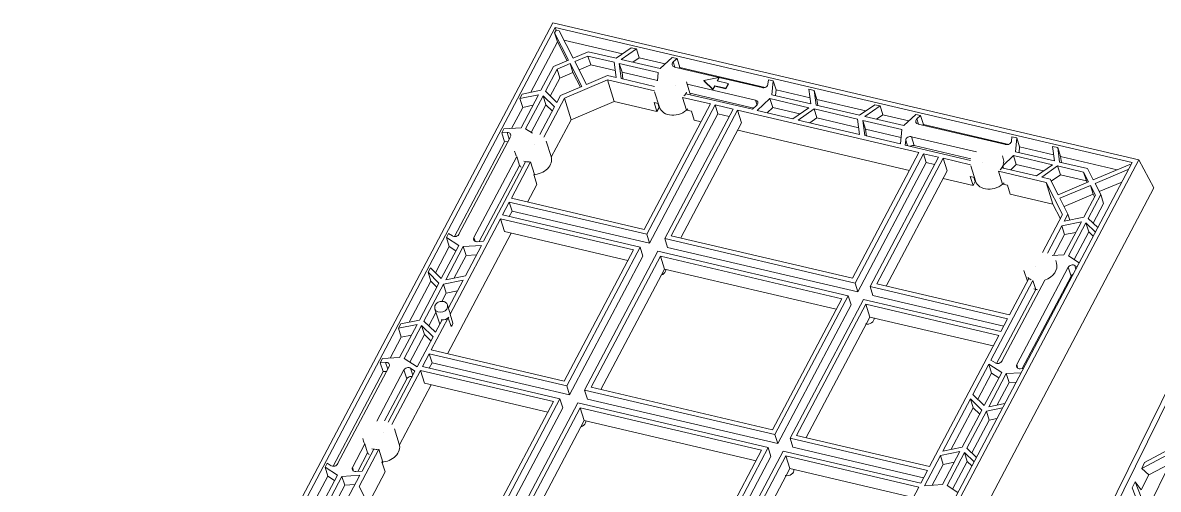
# Model space of a CAD drawing. Extents: x 4116 to 5931, y -3683 to -1260.
# Drawn here: x 4794.5 to 5067.9, y -1380.9 to -1268.4 of the extents above; entities that cross this region are included whole.
import ezdxf

# ---------------------------------------------------------------- set-up
doc = ezdxf.new("R2010")
doc.units = 0
doc.header["$MEASUREMENT"] = 0
doc.layers.get('0').update_dxf_attribs({"true_color": 0xffffff})
doc.layers.add('61', color=7, linetype='Continuous', true_color=0xffffff)

# ---------------------------------------------------------------- blocks, each defined once
blk = doc.blocks.new('u15')
at = {"layer": '61', "color": 7, "linetype": 'Continuous', "lineweight": 13}
for p, q in [((0.28, 151.9), (-132.61, -118.36)), ((0.89, 150.35), (-130.75, -117.37)), ((-46.12, 51.17), (-33.82, 57.72)), ((-34.54, 56.26), (-46.83, 49.72)), ((-46.83, 49.72), (-46.12, 51.17)), ((-45.15, 48.13), (-46.83, 49.72)), ((-45.26, 40.24), (-40.05, 50.84)), ((-45.15, 48.13), (-40.05, 50.84)), ((-49.12, 45.06), (-48.41, 46.51)), ((-48.41, 46.51), (-46.93, 44.51)), ((-48.41, 46.51), (-44.39, 36.23)), ((-46.93, 44.51), (-45.15, 48.13)), ((-45.1, 34.77), (-49.12, 45.06))]:
    blk.add_line(p, q, dxfattribs=at)
blk = doc.blocks.new('u16')
at = {"layer": '61', "color": 7, "linetype": 'Continuous', "lineweight": 13}
for p, q in [((-132.68, -98.48), (-5.08, 143.24)), ((136.03, 110.19), (-5.08, 143.24)), ((-4.47, 142.05), (-131.1, -97.81)), ((-4.63, 140.78), (-4.28, 141.44)), ((-3.95, 138.64), (-4.63, 140.78)), ((-4.63, 140.78), (-1.29, 134.22)), ((-4.47, 142.05), (-4.28, 141.44)), ((134.44, 109.52), (-4.47, 142.05)), ((-4.28, 141.44), (-3.51, 141.26)), ((-0.17, 134.69), (-3.51, 141.26)), ((-10.38, 126.46), (-3.95, 138.64)), ((-1.63, 134.07), (-3.95, 138.64)), ((11.69, 135.71), (-2.36, 139)), ((10.18, 134.66), (13.83, 137.2)), ((11.44, 134.36), (15.09, 136.9)), ((13.83, 137.2), (15.09, 136.9)), ((15.09, 136.9), (15.76, 134.76)), ((-4.92, 132.67), (-1.29, 134.22)), ((-0.17, 134.69), (3.46, 136.23)), ((3.42, 135.2), (0.26, 133.85)), ((3.42, 135.2), (9.69, 133.73)), ((4.09, 133.05), (3.42, 135.2)), ((10.18, 134.66), (3.46, 136.23)), ((11.44, 134.36), (20.81, 132.17)), ((14.25, 133.7), (15.76, 134.76)), ((22, 133.29), (15.76, 134.76)), ((20.81, 132.17), (23.69, 134.89)), ((23.69, 134.89), (24.86, 134.62)), ((23.96, 133.77), (24.86, 134.62)), ((24.86, 134.62), (25.53, 132.47)), ((-4.92, 132.67), (-7.93, 126.96)), ((-6.84, 126.7), (-4.03, 132.03)), ((-0.86, 133.38), (-4.03, 132.03)), ((-4.03, 132.03), (-3.35, 129.88)), ((-0.86, 133.38), (-0.19, 131.23)), ((-0.86, 133.38), (1.93, 127.89)), ((3.05, 128.36), (0.26, 133.85)), ((1.27, 131.85), (4.09, 133.05)), ((9.96, 131.68), (4.09, 133.05)), ((10.17, 130.05), (9.69, 133.73)), ((10.95, 133.43), (11.62, 131.29)), ((20.32, 131.24), (10.95, 133.43)), ((11.43, 129.76), (10.95, 133.43)), ((11.83, 129.66), (11.62, 131.29)), ((20.14, 129.29), (11.62, 131.29)), ((20.14, 129.26), (20.32, 131.24)), ((23.96, 133.77), (24.34, 132.53)), ((45.38, 127.6), (24.26, 132.55)), ((25.35, 132.29), (25.53, 132.47)), ((46.08, 127.66), (25.53, 132.47)), ((-3.35, 129.88), (-5.65, 125.54)), ((-3.35, 129.88), (-0.19, 131.23)), ((-2.27, 125.08), (8.1, 129.49)), ((1.58, 127.74), (-0.19, 131.23)), ((8.14, 130.53), (3.05, 128.36)), ((19.4, 126.85), (8.1, 129.49)), ((8.1, 129.49), (9.74, 124.27)), ((8.14, 130.53), (10.17, 130.05)), ((11.43, 129.76), (19.43, 127.88)), ((27.97, 126.22), (27.1, 128.98)), ((34.94, 130.03), (31.34, 129.3)), ((31.38, 129.17), (31.34, 129.3)), ((31.34, 129.3), (33.46, 127.22)), ((31.38, 129.17), (33.5, 127.1)), ((34.5, 129.2), (34.94, 130.03)), ((37.19, 128.57), (34.5, 129.2)), ((34.59, 129.17), (34.98, 129.91)), ((34.98, 129.91), (34.94, 130.03)), ((36.59, 127.42), (37.19, 128.57)), ((37.23, 128.44), (37.19, 128.57)), ((46.76, 128.43), (46.85, 129.46)), ((46.85, 129.46), (48.02, 129.19)), ((47.72, 125.87), (48.02, 129.19)), ((48.69, 127.04), (48.02, 129.19)), ((-12.97, 124.98), (-12.41, 126.05)), ((-12.97, 124.98), (-8.5, 125.89)), ((-12.7, 117.93), (-8.5, 125.89)), ((-12.41, 126.05), (-7.93, 126.96)), ((-6.84, 126.7), (-4.07, 124)), ((1.93, 127.89), (-3.16, 125.72)), ((19.47, 126.59), (20.62, 122.91)), ((26.94, 126.12), (43.03, 122.36)), ((43.77, 124.56), (27.28, 128.42)), ((27.95, 126.27), (43.36, 122.67)), ((33.46, 127.22), (33.9, 128.05)), ((33.5, 127.1), (33.46, 127.22)), ((33.5, 127.1), (33.94, 127.93)), ((36.59, 127.42), (33.9, 128.05)), ((33.94, 127.93), (33.9, 128.05)), ((36.62, 127.3), (33.94, 127.93)), ((36.62, 127.3), (36.59, 127.42)), ((37.23, 128.44), (36.62, 127.3)), ((47.72, 125.87), (57.08, 123.67)), ((48.56, 125.67), (48.69, 127.04)), ((56.89, 125.12), (48.69, 127.04)), ((57.08, 123.67), (56.62, 127.18)), ((56.62, 127.18), (57.89, 126.88)), ((58.56, 124.73), (57.89, 126.88)), ((58.34, 123.38), (57.89, 126.88)), ((-12.3, 122.83), (-12.97, 124.98)), ((-12.3, 122.83), (-9.85, 123.33)), ((-7.41, 125.63), (-11.61, 117.67)), ((-6.73, 123.48), (-10.26, 116.8)), ((-6.73, 123.48), (-7.41, 125.63)), ((-7.41, 125.63), (-4.64, 122.93)), ((-2.27, 125.08), (-7.25, 115.66)), ((-6.73, 123.48), (-5.16, 121.94)), ((-4.07, 124), (-3.16, 125.72)), ((-0.64, 119.86), (-2.27, 125.08)), ((9.74, 124.27), (-0.64, 119.86)), ((9.74, 124.27), (20.03, 121.86)), ((32.95, 123.67), (16.98, 93.42)), ((34.04, 123.42), (17.58, 92.24)), ((20.03, 121.86), (19.36, 124.01)), ((19.36, 124.01), (20.35, 123.78)), ((20.2, 123.81), (20.52, 122.79)), ((32.95, 123.67), (26.2, 125.25)), ((26.2, 125.25), (27.16, 122.19)), ((38.35, 122.41), (34.04, 123.42)), ((34.71, 121.27), (34.04, 123.42)), ((43.03, 122.36), (44.07, 123.34)), ((44.13, 123.4), (43.77, 124.56)), ((44.19, 122.08), (47.22, 124.94)), ((56.59, 122.75), (47.22, 124.94)), ((47.9, 122.79), (47.22, 124.94)), ((58.34, 123.38), (68.82, 120.92)), ((70.33, 121.98), (58.56, 124.73)), ((58.75, 123.28), (58.56, 124.73)), ((68.82, 120.92), (72.47, 123.47)), ((70.08, 120.63), (73.73, 123.17)), ((72.47, 123.47), (73.73, 123.17)), ((73.73, 123.17), (74.4, 121.02)), ((-14.96, 117.78), (-12.3, 122.83)), ((-8.15, 116.27), (-4.64, 122.93)), ((34.71, 121.27), (18.25, 90.09)), ((20.52, 122.79), (20.03, 121.86)), ((21.89, 91.23), (38.35, 122.41)), ((39.44, 122.15), (23.47, 91.9)), ((27.16, 122.19), (28.31, 121.91)), ((28.31, 121.91), (28.99, 119.77)), ((34.71, 121.27), (37.41, 120.64)), ((40.4, 119.08), (39.44, 122.15)), ((83.08, 111.93), (39.44, 122.15)), ((44.19, 122.08), (52.76, 120.08)), ((46.56, 121.53), (47.9, 122.79)), ((54.45, 121.26), (47.9, 122.79)), ((52.76, 120.08), (56.59, 122.75)), ((54.02, 119.78), (57.85, 122.45)), ((58.53, 120.3), (57.85, 122.45)), ((68.33, 120), (57.85, 122.45)), ((79.45, 118.44), (70.08, 120.63)), ((72.89, 119.97), (74.4, 121.02)), ((80.64, 119.56), (74.4, 121.02)), ((79.45, 118.44), (82.34, 121.15)), ((82.34, 121.15), (83.5, 120.88)), ((82.6, 120.03), (83.5, 120.88)), ((83.5, 120.88), (84.17, 118.73)), ((-17.36, 116.67), (-16.84, 117.66)), ((-16.84, 117.66), (-12.7, 117.93)), ((-11.61, 117.67), (-9.97, 116.61)), ((-5.42, 110.8), (-0.64, 119.86)), ((40.4, 119.08), (25.77, 91.36)), ((28.99, 119.77), (30.68, 119.37)), ((54.02, 119.78), (68.81, 116.32)), ((56.83, 119.12), (58.53, 120.3)), ((58.53, 120.3), (68.6, 117.94)), ((68.81, 116.32), (68.33, 120)), ((69.59, 119.7), (78.96, 117.51)), ((69.59, 119.7), (70.27, 117.55)), ((70.07, 116.02), (69.59, 119.7)), ((82.99, 118.8), (82.6, 120.03)), ((82.9, 118.82), (104.02, 113.87)), ((83.99, 118.56), (84.17, 118.73)), ((104.72, 113.92), (84.17, 118.73)), ((-15.24, 115.76), (-27.64, 92.28)), ((-17.36, 116.67), (-16.07, 116.75)), ((-16.68, 114.52), (-17.36, 116.67)), ((-15.57, 115.15), (-16.07, 116.75)), ((39.47, 117.31), (80.81, 107.63)), ((70.07, 116.02), (78.64, 114.01)), ((70.48, 115.93), (70.27, 117.55)), ((70.27, 117.55), (78.78, 115.56)), ((78.64, 114.01), (78.96, 117.51)), ((79.8, 113.74), (79.91, 114.95)), ((79.91, 114.95), (80.33, 113.62)), ((81.97, 113.62), (81.29, 115.77)), ((81.29, 115.77), (96.94, 112.11)), ((105.4, 114.69), (105.5, 115.73)), ((105.5, 115.73), (106.66, 115.46)), ((106.36, 112.13), (106.66, 115.46)), ((107.33, 113.31), (106.66, 115.46)), ((-28.73, 91.71), (-16.68, 114.52)), ((-16.68, 114.52), (-15.87, 114.57)), ((-14.26, 112.26), (-14.06, 111.64)), ((-5.47, 110.96), (-6.62, 114.65)), ((79.8, 113.74), (95.53, 110.06)), ((95.63, 110.42), (81.97, 113.62)), ((115.72, 109.94), (106.36, 112.13)), ((107.21, 111.93), (107.33, 113.31)), ((115.53, 111.39), (107.33, 113.31)), ((115.72, 109.94), (115.27, 113.44)), ((115.27, 113.44), (116.53, 113.15)), ((117.2, 111), (116.53, 113.15)), ((116.98, 109.64), (116.53, 113.15)), ((-13.74, 110.99), (-24.05, 91.45)), ((-21.73, 90.55), (-11.6, 109.74)), ((-10.39, 109.7), (-15.03, 100.92)), ((-13.07, 108.84), (-13.74, 110.99)), ((-9.43, 106.63), (-10.39, 109.7)), ((7.82, -130.35), (134.44, 109.52)), ((8.42, -131.53), (136.03, 110.19)), ((83.08, 111.93), (67.11, 81.68)), ((84.18, 111.67), (67.72, 80.49)), ((84.85, 109.53), (68.39, 78.34)), ((71.35, 79.64), (87.81, 110.82)), ((88.9, 110.57), (72.93, 80.31)), ((84.85, 109.53), (84.18, 111.67)), ((87.81, 110.82), (84.18, 111.67)), ((84.85, 109.53), (86.88, 109.05)), ((95.51, 109.02), (88.9, 110.57)), ((88.9, 110.57), (89.87, 107.5)), ((103.4, 110.55), (103.2, 111.16)), ((103.28, 108.77), (105.87, 111.2)), ((105.87, 111.2), (106.54, 109.06)), ((105.87, 111.2), (115.23, 109.01)), ((116.98, 109.64), (123.71, 108.07)), ((130.84, 107.8), (117.2, 111)), ((117.39, 109.55), (117.2, 111)), ((136.03, 110.19), (139.69, 103.41)), ((-22.76, 90.48), (-13.07, 108.84)), ((89.87, 107.5), (75.23, 79.78)), ((95.57, 108.77), (96.72, 105.09)), ((113.75, 104.75), (102.3, 107.43)), ((102.3, 107.43), (103.26, 104.36)), ((103.04, 108.3), (111.4, 106.34)), ((103.28, 108.77), (103.46, 108.2)), ((105.2, 107.79), (106.54, 109.06)), ((106.54, 109.06), (113.09, 107.52)), ((111.4, 106.34), (115.23, 109.01)), ((112.66, 106.05), (116.49, 108.72)), ((117.17, 106.57), (116.49, 108.72)), ((122.76, 107.25), (116.49, 108.72)), ((122.76, 107.25), (123.97, 104.88)), ((123.44, 105.1), (122.76, 107.25)), ((125.09, 105.36), (123.71, 108.07)), ((125.09, 105.36), (133.86, 109.09)), ((133.62, 107.97), (125.51, 104.52)), ((133.86, 109.09), (134.18, 109.01)), ((-11.12, 100), (-8.88, 104.26)), ((-9.55, 106.41), (-9.43, 106.63)), ((-8.88, 104.26), (-9.55, 106.41)), ((88.93, 105.73), (96.13, 104.04)), ((96.13, 104.04), (95.46, 106.19)), ((95.46, 106.19), (96.45, 105.96)), ((96.62, 104.97), (96.13, 104.04)), ((96.3, 105.99), (96.62, 104.97)), ((96.56, 105.19), (96.68, 105.24)), ((103.26, 104.36), (104.41, 104.09)), ((104.41, 104.09), (105.09, 101.94)), ((112.66, 106.05), (114.69, 105.57)), ((115.38, 99.53), (113.75, 104.75)), ((113.75, 104.75), (117.7, 96.98)), ((116.63, 101.76), (114.69, 105.57)), ((114.97, 105.03), (117.17, 106.57)), ((116.63, 101.76), (123.97, 104.88)), ((124.39, 104.04), (117.05, 100.92)), ((117.17, 106.57), (123.44, 105.1)), ((123.62, 104.73), (123.44, 105.1)), ((124.39, 104.04), (125.6, 101.67)), ((124.39, 104.04), (125.07, 101.89)), ((126.89, 101.8), (125.51, 104.52)), ((126.53, 102.52), (131.97, 104.83)), ((11.24, -139.92), (139.69, 103.41)), ((105.09, 101.94), (115.38, 99.53)), ((118.07, 98.92), (125.07, 101.89)), ((122.78, 96.35), (125.6, 101.67)), ((126.89, 101.8), (123.88, 96.09)), ((125.38, 101.27), (125.07, 101.89)), ((127.56, 99.65), (126.89, 101.8)), ((-15.52, 99.99), (-17.15, 96.9)), ((17.58, 92.24), (-15.52, 99.99)), ((-15.52, 99.99), (-14.85, 97.84)), ((16.98, 93.42), (-15.03, 100.92)), ((117.18, 96), (115.38, 99.53)), ((118.99, 97.11), (117.05, 100.92)), ((125.07, 94.92), (127.56, 99.65)), ((-17.64, 95.97), (-29.77, 72.99)), ((-16.68, 92.9), (-17.64, 95.97)), ((14.37, 88.47), (-17.64, 95.97)), ((-17.15, 96.9), (15.95, 89.15)), ((-15.54, 96.52), (-14.85, 97.84)), ((18.25, 90.09), (-14.85, 97.84)), ((112.89, 87.88), (117.7, 96.98)), ((118.99, 97.11), (118.08, 95.39)), ((122.78, 96.35), (118.08, 95.39)), ((119.45, 95.67), (118.99, 97.11)), ((126.17, 93.85), (123.88, 96.09)), ((117.52, 94.32), (114.03, 87.71)), ((122.22, 95.27), (117.52, 94.32)), ((118.19, 92.17), (117.52, 94.32)), ((118.01, 87.31), (122.22, 95.27)), ((123.31, 95.02), (119.11, 87.06)), ((123.98, 92.87), (123.31, 95.02)), ((125.6, 92.77), (123.31, 95.02)), ((-30.66, 91.46), (-30.14, 92.45)), ((-30.66, 91.46), (-27.69, 89.53)), ((-30.66, 91.46), (-29.99, 89.32)), ((-30.41, 63.47), (-15.07, 92.52)), ((-30.14, 92.45), (-29.21, 91.85)), ((-24.05, 91.45), (-23.77, 90.55)), ((-23.23, 90.45), (-21.73, 90.55)), ((13.03, 85.94), (-16.68, 92.9)), ((17.58, 92.24), (18.25, 90.09)), ((21.89, 91.23), (22.56, 89.08)), ((67.72, 80.49), (21.89, 91.23)), ((67.11, 81.68), (23.47, 91.9)), ((115.54, 87.15), (118.19, 92.17)), ((120.87, 92.71), (118.19, 92.17)), ((120.45, 86.18), (123.98, 92.87)), ((125.08, 91.79), (123.98, 92.87)), ((-33.33, 82.98), (-29.99, 89.32)), ((-31.89, 81.57), (-27.69, 89.53)), ((-26.6, 89.28), (-30.8, 81.31)), ((-29.99, 89.32), (-28.36, 88.26)), ((-26.6, 89.28), (-22.25, 89.56)), ((-26.6, 89.28), (-25.92, 87.13)), ((-26.1, 82.27), (-22.25, 89.56)), ((14.37, 88.47), (-2.31, 56.89)), ((15.95, 89.15), (-1.71, 55.7)), ((2.6, 54.69), (20.25, 88.14)), ((15.95, 89.15), (16.62, 87)), ((20.25, 88.14), (66.08, 77.4)), ((68.39, 78.34), (22.56, 89.08)), ((-25.92, 87.13), (-28.78, 81.73)), ((-25.92, 87.13), (-23.45, 87.29)), ((16.62, 87), (-1.03, 53.55)), ((20.86, 86.95), (4.18, 55.37)), ((21.82, 83.88), (20.86, 86.95)), ((64.5, 76.73), (20.86, 86.95)), ((118.01, 87.31), (115.19, 87.13)), ((116.23, 85.31), (116.04, 85.92)), ((121.7, 85.37), (119.11, 87.06)), ((-35.09, 83.08), (-34.53, 84.15)), ((-35.09, 83.08), (-32.46, 80.5)), ((-35.09, 83.08), (-34.42, 80.93)), ((-34.53, 84.15), (-31.89, 81.57)), ((-30.8, 81.31), (-26.1, 82.27)), ((21.82, 83.88), (6.48, 54.83)), ((63.17, 74.2), (21.82, 83.88)), ((119.05, 84.3), (106.66, 60.83)), ((119.73, 82.16), (107.96, 59.87)), ((108.4, 83.53), (109.22, 80.92)), ((119.05, 84.3), (119.73, 82.16)), ((121.17, 84.39), (120.63, 84.74)), ((120.9, 83.87), (120.63, 84.74)), ((-39.61, 71.09), (-34.42, 80.93)), ((-32.46, 80.5), (-37.16, 71.59)), ((-36.07, 71.33), (-31.37, 80.24)), ((-34.42, 80.93), (-32.98, 79.52)), ((-31.37, 80.24), (-26.67, 81.2)), ((-31.37, 80.24), (-30.69, 78.09)), ((-30.18, 74.54), (-26.67, 81.2)), ((67.72, 80.49), (68.39, 78.34)), ((104.45, 71.89), (71.35, 79.64)), ((71.35, 79.64), (72.02, 77.49)), ((104.94, 72.82), (72.93, 80.31)), ((110.56, 81.13), (100.42, 61.94)), ((113.39, 81.21), (103.08, 61.67)), ((104.94, 72.82), (109.58, 81.6)), ((111.23, 78.98), (110.56, 81.13)), ((-30.69, 78.09), (-31.76, 76.08)), ((-30.69, 78.09), (-28.02, 78.64)), ((64.5, 76.73), (47.83, 45.15)), ((66.08, 77.4), (48.43, 43.96)), ((66.08, 77.4), (66.76, 75.25)), ((103.51, 70.12), (72.02, 77.49)), ((101.8, 61.12), (111.23, 78.98)), ((-33.44, 74.24), (-32.29, 70.55)), ((-29.81, 73.36), (-30.39, 75.2)), ((66.76, 75.25), (49.1, 41.81)), ((52.07, 43.11), (69.72, 76.55)), ((70.32, 75.37), (53.65, 43.78)), ((69.72, 76.55), (102.82, 68.8)), ((102.33, 67.87), (70.32, 75.37)), ((71.28, 72.3), (70.32, 75.37)), ((-41.64, 70.68), (-37.16, 71.59)), ((-36.07, 71.33), (-33.3, 68.63)), ((-33.18, 73.39), (-34.88, 70.17)), ((-30.22, 72.14), (-34.32, 64.38)), ((-33.3, 68.63), (-31.72, 71.62)), ((-29.55, 69.99), (-30.22, 72.14)), ((-29.77, 72.99), (-29.1, 70.84)), ((71.28, 72.3), (55.95, 43.24)), ((100.99, 65.34), (71.28, 72.3)), ((102.82, 68.8), (104.45, 71.89)), ((-42.2, 69.61), (-41.64, 70.68)), ((-42.2, 69.61), (-37.73, 70.52)), ((-41.53, 67.46), (-42.2, 69.61)), ((-41.93, 62.56), (-37.73, 70.52)), ((-36.64, 70.26), (-40.84, 62.3)), ((-36.64, 70.26), (-33.87, 67.56)), ((-35.96, 68.11), (-36.64, 70.26)), ((-44.19, 62.41), (-41.53, 67.46)), ((-41.53, 67.46), (-39.08, 67.96)), ((-35.96, 68.11), (-39.49, 61.43)), ((-37.71, 60.27), (-33.87, 67.56)), ((-35.96, 68.11), (-34.39, 66.57)), ((85.65, 36.29), (102.33, 67.87)), ((-34.81, 63.46), (-36.44, 60.37)), ((-1.71, 55.7), (-34.81, 63.46)), ((-34.81, 63.46), (-34.13, 61.31)), ((-2.31, 56.89), (-34.32, 64.38)), ((-44.47, 60.39), (-56.87, 36.91)), ((-46.59, 61.3), (-46.07, 62.29)), ((-46.59, 61.3), (-45.3, 61.38)), ((-45.91, 59.15), (-46.59, 61.3)), ((-46.07, 62.29), (-41.93, 62.56)), ((-44.79, 59.78), (-45.3, 61.38)), ((-40.84, 62.3), (-37.71, 60.27)), ((-36.44, 60.37), (-3.34, 52.61)), ((-34.83, 59.99), (-34.13, 61.31)), ((-1.03, 53.55), (-34.13, 61.31)), ((99.9, 60.95), (96.06, 53.66)), ((99.9, 60.95), (100.57, 58.8)), ((103.03, 58.92), (99.9, 60.95)), ((101.5, 61.24), (100.42, 61.94)), ((106.94, 59.94), (106.66, 60.83)), ((-57.96, 36.34), (-45.91, 59.15)), ((-40.89, 59.55), (-47.38, 47.25)), ((-45.91, 59.15), (-45.1, 59.21)), ((-44.72, 47.01), (-38.24, 59.28)), ((-36.93, 59.44), (-43.81, 46.4)), ((-40.22, 57.4), (-40.89, 59.55)), ((-39.31, 59.98), (-38.77, 58.26)), ((-39.31, 59.98), (-38.24, 59.28)), ((-35.97, 56.37), (-36.93, 59.44)), ((-4.92, 51.94), (-36.93, 59.44)), ((97.25, 52.5), (100.57, 58.8)), ((103.03, 58.92), (98.82, 50.96)), ((99.91, 50.7), (104.12, 58.66)), ((102.35, 57.64), (100.57, 58.8)), ((107.72, 58.9), (104.12, 58.66)), ((104.12, 58.66), (104.79, 56.51)), ((108.24, 59.88), (107.48, 59.83)), ((-45.57, 47.27), (-40.22, 57.4)), ((-41.99, 41.54), (-34.36, 55.99)), ((-6.26, 49.41), (-35.97, 56.37)), ((-1.71, 55.7), (-1.03, 53.55)), ((48.43, 43.96), (2.6, 54.69)), ((2.6, 54.69), (3.27, 52.55)), ((47.83, 45.15), (4.18, 55.37)), ((104.79, 56.51), (101.94, 51.11)), ((106.52, 56.63), (104.79, 56.51)), ((-3.34, 52.61), (-21.81, 17.63)), ((-3.34, 52.61), (-2.66, 50.46)), ((49.1, 41.81), (3.27, 52.55)), ((95.49, 52.59), (88.85, 40.02)), ((95.49, 52.59), (96.16, 50.44)), ((98.26, 49.88), (95.49, 52.59)), ((98.82, 50.96), (96.06, 53.66)), ((-4.92, 51.94), (-22.9, 17.88)), ((-2.66, 50.46), (-20.2, 17.25)), ((-17.5, 16.62), (0.97, 51.6)), ((1.57, 50.42), (-16.41, 16.36)), ((0.97, 51.6), (46.8, 40.87)), ((1.57, 50.42), (2.53, 47.35)), ((45.22, 40.2), (1.57, 50.42)), ((90.88, 40.43), (96.16, 50.44)), ((93.55, 40.98), (98.26, 49.88)), ((99.35, 49.63), (94.65, 40.72)), ((97.74, 48.9), (96.16, 50.44)), ((103.25, 50.42), (99.35, 49.63)), ((99.35, 49.63), (100.02, 47.48)), ((103.81, 51.49), (99.91, 50.7)), ((2.53, 47.35), (-14.11, 15.82)), ((43.88, 37.67), (2.53, 47.35)), ((95.84, 39.55), (100.02, 47.48)), ((101.89, 47.86), (100.02, 47.48)), ((-42.03, 41.7), (-43.18, 45.39)), ((48.43, 43.96), (49.1, 41.81)), ((85.65, 36.29), (53.65, 43.78)), ((-50.3, 41.73), (-53.28, 36.08)), ((-50.82, 43), (-50.63, 42.38)), ((-49.63, 39.58), (-50.3, 41.73)), ((85.16, 35.36), (52.07, 43.11)), ((52.07, 43.11), (52.74, 40.96)), ((-51.99, 35.11), (-49.63, 39.58)), ((-46.96, 40.44), (-51.69, 31.47)), ((-50.96, 35.18), (-48.16, 40.48)), ((-45.99, 37.37), (-46.96, 40.44)), ((45.22, 40.2), (27.24, 6.14)), ((46.8, 40.87), (28.33, 5.88)), ((47.47, 38.72), (29.94, 5.51)), ((31.96, 5.03), (50.43, 40.02)), ((51.04, 38.83), (33.06, 4.78)), ((46.8, 40.87), (47.47, 38.72)), ((50.43, 40.02), (83.53, 32.27)), ((51.04, 38.83), (52, 35.77)), ((83.04, 31.34), (51.04, 38.83)), ((84.23, 33.59), (52.74, 40.96)), ((88.29, 38.95), (84.44, 31.66)), ((92.99, 39.9), (88.29, 38.95)), ((88.96, 36.8), (88.29, 38.95)), ((92.99, 39.9), (88.78, 31.94)), ((93.55, 40.98), (88.85, 40.02)), ((89.88, 31.69), (94.08, 39.65)), ((94.75, 37.5), (94.08, 39.65)), ((96.37, 37.4), (94.08, 39.65)), ((96.94, 38.48), (94.65, 40.72)), ((-59.89, 36.1), (-59.37, 37.08)), ((-59.89, 36.1), (-56.92, 34.16)), ((-59.89, 36.1), (-59.22, 33.95)), ((-59.37, 37.08), (-58.44, 36.48)), ((-53.28, 36.08), (-53, 35.18)), ((-46.11, 37.15), (-45.99, 37.37)), ((-45.44, 35), (-46.11, 37.15)), ((52, 35.77), (35.35, 4.24)), ((81.71, 28.81), (52, 35.77)), ((86.31, 31.78), (88.96, 36.8)), ((91.64, 37.34), (88.96, 36.8)), ((94.75, 37.5), (91.22, 30.81)), ((95.85, 36.42), (94.75, 37.5)), ((-62.56, 27.61), (-59.22, 33.95)), ((-61.12, 26.2), (-56.92, 34.16)), ((-55.83, 33.91), (-60.03, 25.95)), ((-59.22, 33.95), (-57.59, 32.89)), ((-55.83, 33.91), (-51.48, 34.19)), ((-55.83, 33.91), (-55.15, 31.76)), ((-55.33, 26.9), (-51.48, 34.19)), ((-52.46, 35.08), (-50.96, 35.18)), ((-49.54, 27.23), (-45.44, 35)), ((83.53, 32.27), (85.16, 35.36)), ((-55.15, 31.76), (-58.01, 26.36)), ((-55.15, 31.76), (-52.68, 31.92)), ((-47.75, 23.7), (-51.69, 31.47)), ((76.33, 18.62), (83.04, 31.34)), ((88.78, 31.94), (84.44, 31.66)), ((92.47, 30), (89.88, 31.69))]:
    blk.add_line(p, q, dxfattribs=at)
for centre, major_axis, start_param, end_param in [((24.66, 133.31), (0.954, 0.299), 2.261743, 3.92301), ((23.29, 127.79), (-3.82, -1.2), 0, 6.283185482025146), ((23.29, 127.79), (1.1, 0.34), 0, 6.283185482025146), ((23.48, 127.17), (-3.82, -1.2), 2.222992, 2.54335), ((24.15, 125.03), (-3.82, -1.2), 3.049647, 3.15525), ((45.78, 128.36), (0.954, 0.299), 3.92301, 6.044081), ((43.37, 123.8), (0.954, 0.299), 5.403336, 7.064603), ((24.44, 124.1), (3.82, 1.2), 3.141601, 5.364584), ((83.3, 119.58), (-0.954, -0.299), 5.403336, 7.064603), ((-16.14, 115.97), (0.954, 0.299), 5.749469, 7.459913), ((80.89, 115.01), (-0.954, -0.299), 3.92301, 6.044081), ((-10.44, 113.45), (-3.82, -1.2), 0, 6.283185482025146), ((-10.44, 113.45), (1.1, 0.34), 0, 6.283185482025146), ((81.57, 112.86), (0.954, 0.299), 0.781418, 1.996038), ((104.42, 114.63), (-0.954, -0.299), 0.781418, 2.902488), ((-10.25, 112.84), (-3.82, -1.2), 6.283178, 6.46713), ((-10.25, 112.84), (-3.82, -1.2), 0.855223, 1.220343), ((-9.28, 109.77), (3.82, 1.2), 4.361936, 6.283163), ((99.39, 109.96), (-1.1, -0.34), 0, 6.283185482025146), ((99.39, 109.96), (3.82, 1.2), 0, 6.283185482025146), ((99.58, 109.35), (-3.82, -1.2), 2.683277, 3.141621), ((-9.57, 110.69), (-3.82, -1.2), 0.183944, 0.417125), ((99.58, 109.35), (-3.82, -1.2), 2.222992, 2.54335), ((100.54, 106.28), (-3.82, -1.2), 0.000008, 2.222992), ((-28.53, 92.49), (0.954, 0.299), 3.592986, 5.749469), ((-23.16, 91.24), (0.954, 0.299), 2.607876, 4.31832), ((112.41, 84.11), (-3.82, -1.2), 1.59409, 3.141567), ((112.22, 84.72), (3.82, 1.2), 0, 6.283185482025146), ((119.95, 84.09), (-0.954, -0.299), 3.592986, 5.749469), ((20.7, 83.51), (-1.43, -0.45), 1.57488, 2.607876), ((20.7, 83.51), (-1.43, -0.45), 2.607876, 3.033344), ((112.22, 84.72), (-1.1, -0.34), 0, 6.283185482025146), ((120.62, 81.95), (0.954, 0.299), 1.77924, 2.607876), ((112.41, 84.11), (-3.82, -1.2), 0.420933, 0.71035), ((113.08, 81.96), (-3.82, -1.2), 0.71035, 0.97309), ((-31.92, 74.72), (1.53, 0.48), 3.141205, 6.271222), ((-32.01, 75.03), (-1.05, -0.33), 0, 6.283185482025146), ((-31.34, 72.88), (-1.53, -0.48), 0.972077, 2.254826), ((-31.34, 72.88), (-1.53, -0.48), 2.907543, 3.141601), ((70.83, 71.77), (1.43, 0.45), 4.044306, 6.17486), ((-30.67, 70.73), (-1.53, -0.48), 2.254826, 2.907543), ((-45.37, 60.6), (0.954, 0.299), 5.749469, 7.459913), ((-40, 59.34), (0.954, 0.299), 0.451393, 2.607876), ((102.18, 61.88), (-0.954, -0.299), 0.451393, 2.607876), ((107.56, 60.62), (-0.954, -0.299), 5.749469, 7.459913), ((-39.32, 57.19), (-0.954, -0.299), 3.940193, 5.749469), ((1.41, 46.98), (-1.43, -0.45), 1.57488, 2.607876), ((1.41, 46.98), (-1.43, -0.45), 2.607876, 3.033344), ((-47, 44.19), (1.1, 0.34), 0, 6.283185482025146), ((-47, 44.19), (-3.82, -1.2), 0, 6.283185482025146), ((-46.81, 43.58), (-3.82, -1.2), 6.283172, 6.46713), ((-45.85, 40.51), (3.82, 1.2), 4.361936, 6.283163), ((-46.14, 41.43), (-3.82, -1.2), 0.183944, 0.417125), ((-46.81, 43.58), (-3.82, -1.2), 0.855223, 1.220343), ((-57.76, 37.12), (0.954, 0.299), 3.592986, 5.749469), ((-52.39, 35.87), (0.954, 0.299), 2.607876, 4.31832), ((51.55, 35.24), (1.43, 0.45), 4.044306, 6.17486)]:
    blk.add_ellipse(centre, major_axis=major_axis, ratio=0.76566, start_param=start_param, end_param=end_param, dxfattribs=at)
blk.add_open_spline([(-30.4, 75.17), (-30.41, 75.23), (-30.46, 75.43), (-30.68, 75.7), (-31.03, 75.95), (-31.46, 76.09), (-31.94, 76.1), (-32.43, 75.99), (-32.88, 75.75), (-33.23, 75.41), (-33.44, 75.01), (-33.52, 74.61), (-33.47, 74.36), (-33.43, 74.25)], degree=3, dxfattribs=at)

msp = doc.modelspace()

# ---------------------------------------------------------------- block references
at = {"lineweight": 18}
for name, p in [('u16', (4927.16, -1411.677)), ('u15', (5110.727, -1425.558))]:
    msp.add_blockref(name, p, dxfattribs=at)

doc.saveas('drawing.dxf')
